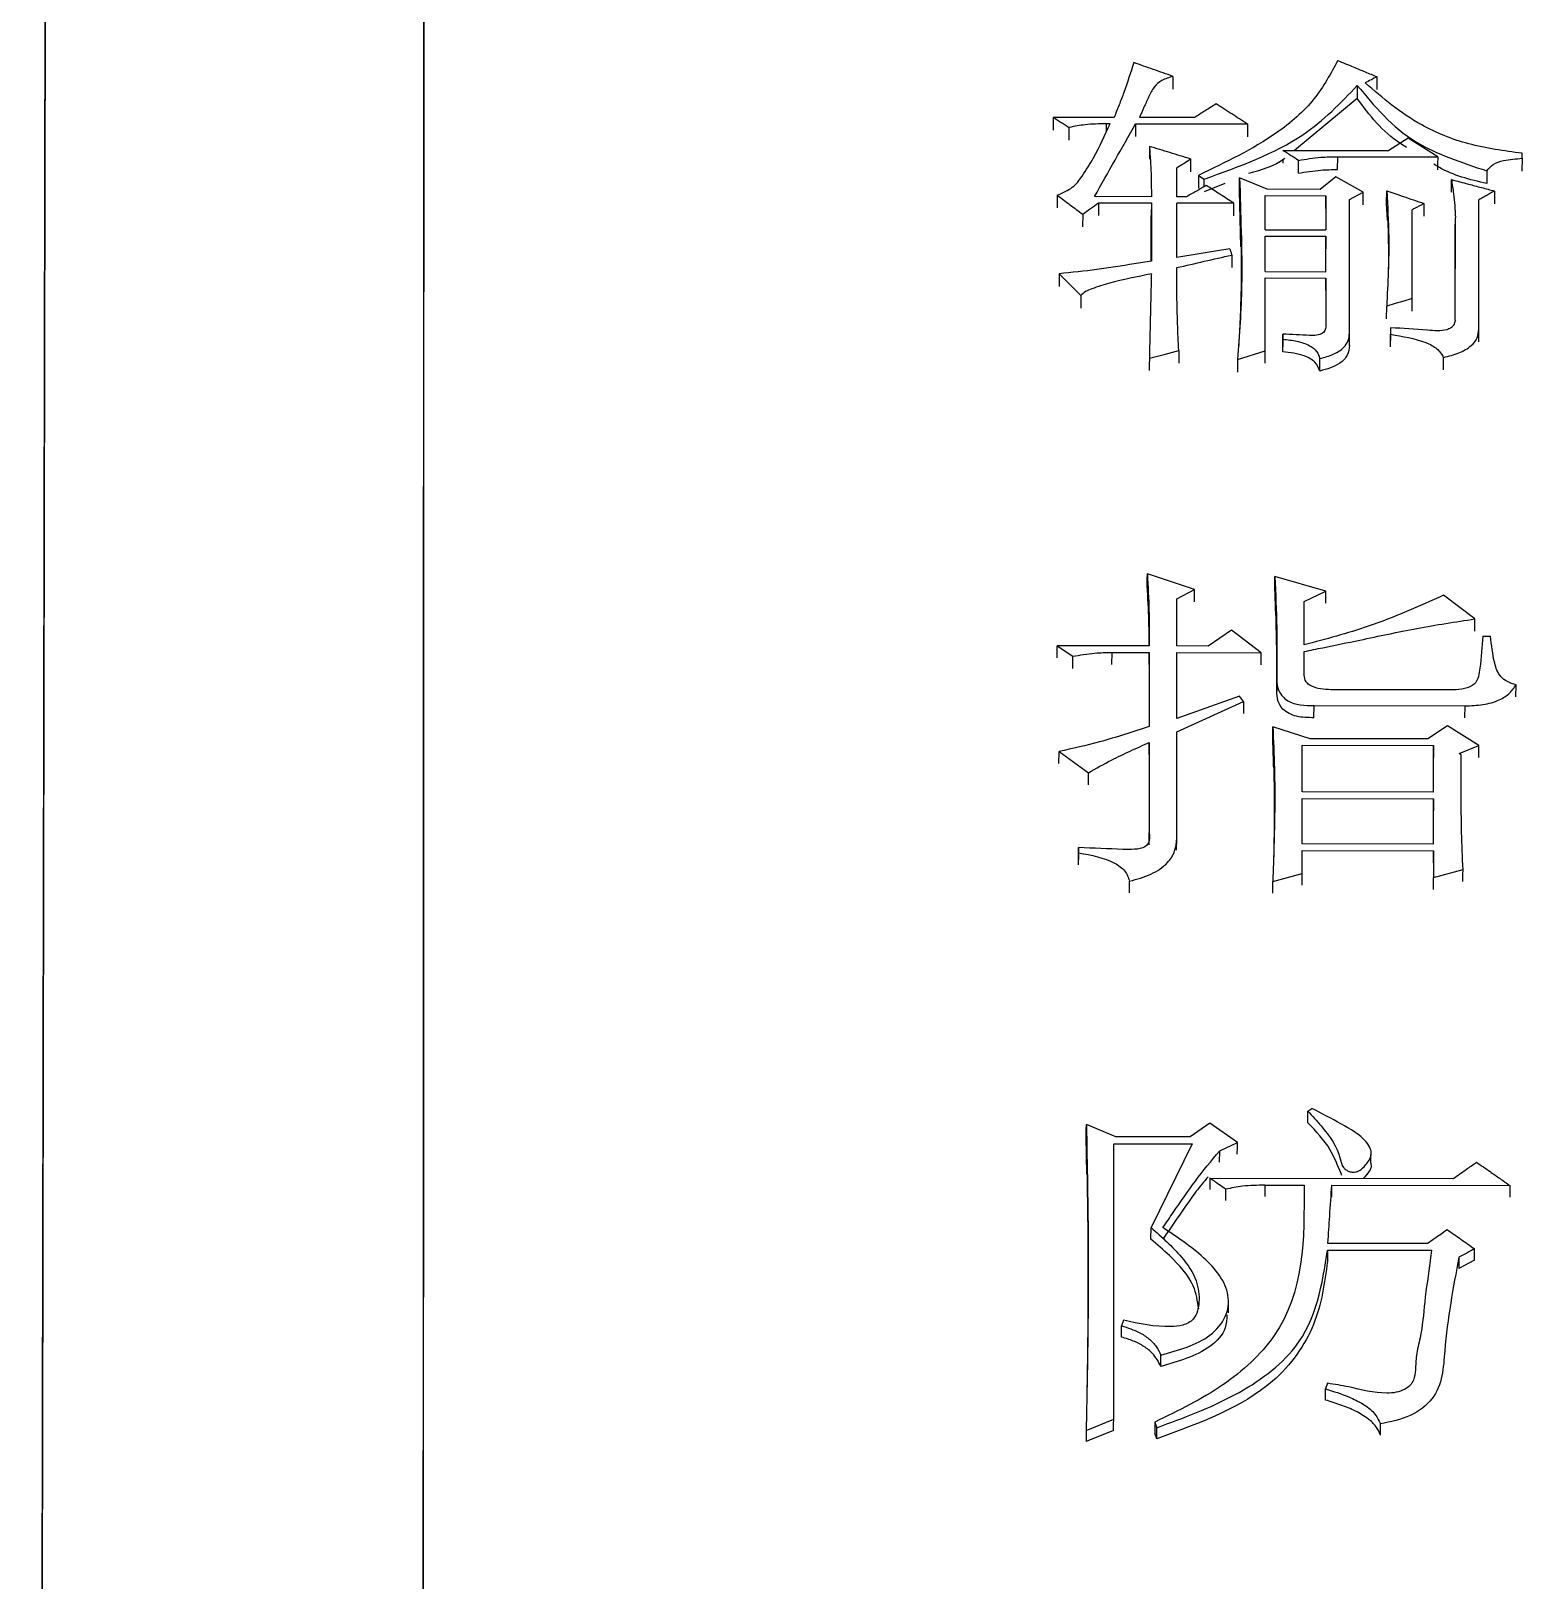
# Model space of a CAD drawing. Header units: millimetres. Extents: x 2104 to 4053, y 855 to 2233.
# Drawn here: x 2506.54 to 2514.76, y 2078.85 to 2087.39 of the extents above; entities that cross this region are included whole.
import ezdxf

# ---------------------------------------------------------------- set-up
doc = ezdxf.new("R2010")
doc.units = ezdxf.units.MM

msp = doc.modelspace()

# ---------------------------------------------------------------- linework, layer by layer
at = {"color": 7, "linetype": 'Continuous', "lineweight": 25}
for p, q in [((2512.8378, 2087.1363), (2512.8376, 2087.0654)), ((2513.8544, 2087.0151), (2513.5076, 2086.7282)), ((2512.1779, 2086.9104), (2512.1777, 2086.8397)), ((2512.5133, 2086.9097), (2512.1779, 2086.9104)), ((2512.2645, 2086.855), (2512.2642, 2086.7844)), ((2512.47, 2086.8753), (2512.4698, 2086.8308)), ((2512.4916, 2086.8753), (2512.47, 2086.8753)), ((2512.6322, 2086.875), (2513.2488, 2086.8739)), ((2512.9568, 2086.9089), (2512.6539, 2086.9095)), ((2512.708, 2086.7505), (2512.7077, 2086.6801)), ((2514.1358, 2086.7962), (2514.0277, 2086.7273)), ((2514.2981, 2086.6921), (2514.1358, 2086.7962)), ((2513.4433, 2086.6778), (2513.4433, 2086.658)), ((2513.4435, 2086.7283), (2514.0277, 2086.7273)), ((2513.5298, 2086.6021), (2513.5301, 2086.6728)), ((2513.7462, 2086.6225), (2513.7464, 2086.6932)), ((2513.7464, 2086.6932), (2514.2981, 2086.6921)), ((2514.7632, 2086.6844), (2514.763, 2086.614)), ((2514.7632, 2086.6844), (2514.7632, 2086.7121)), ((2512.8594, 2086.4727), (2512.8594, 2086.6324)), ((2512.9784, 2086.5906), (2512.9781, 2086.5204)), ((2512.9784, 2086.5906), (2513.0108, 2086.5697)), ((2513.7356, 2086.5822), (2513.649, 2086.5129)), ((2513.887, 2086.4986), (2513.7356, 2086.5822)), ((2513.1243, 2086.5461), (2513.0105, 2086.4992)), ((2513.0106, 2086.5286), (2513.0108, 2086.5697)), ((2513.2131, 2086.196), (2513.2053, 2086.5058)), ((2513.357, 2086.5135), (2513.2055, 2086.5763)), ((2513.649, 2086.5129), (2513.357, 2086.5135)), ((2513.8113, 2086.457), (2513.887, 2086.4986)), ((2514.0166, 2086.4349), (2514.0168, 2086.5053)), ((2514.3735, 2086.497), (2514.3738, 2086.5672)), ((2512.1996, 2086.4808), (2512.1993, 2086.4108)), ((2512.7187, 2086.4729), (2512.405, 2086.4735)), ((2512.4267, 2086.4387), (2512.7187, 2086.4382)), ((2512.7187, 2086.4382), (2512.7185, 2086.3678)), ((2512.7187, 2086.4382), (2512.7187, 2086.1171)), ((2512.8593, 2086.1379), (2512.8594, 2086.4379)), ((2512.9134, 2086.4726), (2512.8594, 2086.4727)), ((2513.1731, 2086.4373), (2512.8594, 2086.4379)), ((2513.1728, 2086.3674), (2513.1731, 2086.4373)), ((2513.3461, 2086.4787), (2513.6815, 2086.4781)), ((2513.3461, 2086.2907), (2513.3461, 2086.4787)), ((2513.6812, 2086.4081), (2513.6815, 2086.4781)), ((2513.6815, 2086.4781), (2513.6814, 2086.2901)), ((2513.8111, 2085.7218), (2513.8113, 2086.457)), ((2514.0207, 2086.3438), (2514.0166, 2086.4349)), ((2514.5251, 2085.7416), (2514.5252, 2086.4557)), ((2512.3401, 2086.3762), (2512.3399, 2086.3063)), ((2512.7184, 2086.1171), (2512.7185, 2086.3678)), ((2514.1573, 2085.9111), (2514.1574, 2086.4007)), ((2514.3951, 2086.2882), (2514.3954, 2086.3585)), ((2514.3953, 2085.7911), (2514.3954, 2086.3585)), ((2513.3461, 2086.2907), (2513.6814, 2086.2901)), ((2513.3461, 2086.2558), (2513.6814, 2086.2552)), ((2513.3461, 2086.0599), (2513.3461, 2086.2558)), ((2513.6814, 2086.2552), (2513.6812, 2086.1854)), ((2513.6814, 2086.0593), (2513.6814, 2086.2552)), ((2514.3951, 2085.7903), (2514.3951, 2086.2882)), ((2513.1622, 2086.1513), (2513.1619, 2086.0817)), ((2512.2103, 2086.048), (2512.21, 2085.9786)), ((2513.346, 2085.6239), (2513.3461, 2086.0249)), ((2513.3461, 2086.0599), (2513.6814, 2086.0593)), ((2513.3461, 2086.0249), (2513.6814, 2086.0243)), ((2513.6811, 2085.9549), (2513.6814, 2086.0243)), ((2513.6814, 2086.0243), (2513.6813, 2085.7643)), ((2514.0165, 2085.8), (2514.0167, 2085.8692)), ((2514.0383, 2085.7495), (2514.0381, 2085.6805)), ((2514.0383, 2085.7495), (2514.0383, 2085.7143)), ((2514.5248, 2085.6721), (2514.5251, 2085.7416)), ((2513.4434, 2085.7154), (2513.4431, 2085.6464)), ((2513.4431, 2085.6178), (2513.4434, 2085.6872)), ((2513.4434, 2085.6872), (2513.4434, 2085.7154)), ((2513.8109, 2085.6528), (2513.8111, 2085.7218)), ((2514.0381, 2085.6453), (2514.0383, 2085.7143)), ((2512.87, 2085.6248), (2512.8698, 2085.5559)), ((2513.1945, 2085.5747), (2513.346, 2085.6239)), ((2513.6486, 2085.5117), (2513.6489, 2085.5809)), ((2512.9562, 2084.3068), (2512.6967, 2084.3938)), ((2513.681, 2084.2982), (2513.3998, 2084.3781)), ((2512.8589, 2084.2564), (2512.9562, 2084.3068)), ((2513.562, 2084.2407), (2513.681, 2084.2982)), ((2514.5031, 2084.1449), (2514.3301, 2084.2753)), ((2512.8588, 2083.9958), (2512.8589, 2084.2564)), ((2513.5619, 2084.0019), (2513.562, 2084.2407)), ((2514.5028, 2084.0779), (2514.5031, 2084.1449)), ((2513.1617, 2084.0823), (2513.0319, 2083.9955)), ((2513.3239, 2083.9587), (2513.1617, 2084.0823)), ((2514.5463, 2084.0507), (2514.5896, 2084.0506)), ((2512.1987, 2083.9301), (2512.199, 2083.997)), ((2512.199, 2083.997), (2512.2855, 2083.9388)), ((2512.7074, 2083.9961), (2512.199, 2083.997)), ((2512.2852, 2083.872), (2512.2855, 2083.9388)), ((2512.5016, 2083.8931), (2512.5018, 2083.9602)), ((2512.5018, 2083.9602), (2512.7074, 2083.9598)), ((2512.7074, 2083.9598), (2512.7072, 2083.5521)), ((2512.8587, 2083.5956), (2512.8588, 2083.9596)), ((2513.0319, 2083.9955), (2512.8588, 2083.9958)), ((2512.8588, 2083.9596), (2513.3239, 2083.9587)), ((2513.5619, 2083.8348), (2513.5619, 2083.9655)), ((2513.4104, 2083.8132), (2513.4102, 2083.7463)), ((2514.7299, 2083.7151), (2514.7302, 2083.7817)), ((2513.2049, 2083.719), (2512.8587, 2083.5956)), ((2512.8587, 2083.5226), (2513.2265, 2083.6898)), ((2513.2265, 2083.6898), (2513.2049, 2083.719)), ((2514.3839, 2083.7532), (2513.7241, 2083.7544)), ((2513.6157, 2083.6004), (2513.6159, 2083.6672)), ((2513.6159, 2083.6672), (2514.4488, 2083.6656)), ((2514.4486, 2083.5991), (2514.4488, 2083.6656)), ((2512.8585, 2082.9353), (2512.8587, 2083.5226)), ((2513.5942, 2083.4847), (2513.3887, 2083.5508)), ((2514.3515, 2083.5564), (2514.2433, 2083.4835)), ((2514.5245, 2083.4464), (2514.3515, 2083.5564)), ((2512.7072, 2083.4644), (2512.707, 2082.9651)), ((2512.707, 2083.3981), (2512.7072, 2083.4644)), ((2513.5509, 2083.4482), (2514.2757, 2083.4469)), ((2513.5509, 2083.1916), (2513.5509, 2083.4482)), ((2514.2433, 2083.4835), (2513.5942, 2083.4847)), ((2514.2757, 2083.4469), (2514.2755, 2083.3806)), ((2514.2756, 2083.1903), (2514.2757, 2083.4469)), ((2514.4163, 2083.4027), (2514.5245, 2083.4464)), ((2512.2093, 2083.3479), (2512.2096, 2083.4141)), ((2512.2096, 2083.4141), (2512.3718, 2083.2965)), ((2514.4271, 2083.3954), (2514.4163, 2083.4027)), ((2512.3716, 2083.2305), (2512.3718, 2083.2965)), ((2514.2756, 2083.1903), (2513.5509, 2083.1916)), ((2513.5508, 2083.1549), (2514.2756, 2083.1536)), ((2513.5508, 2082.9046), (2513.5508, 2083.1549)), ((2514.2756, 2083.1536), (2514.2754, 2083.0877)), ((2514.2755, 2082.9032), (2514.2756, 2083.1536)), ((2512.7068, 2082.8993), (2512.707, 2082.9651)), ((2512.8582, 2082.8697), (2512.8585, 2082.9353)), ((2512.3176, 2082.8847), (2512.3173, 2082.8191)), ((2512.3173, 2082.7896), (2512.3176, 2082.8552)), ((2512.3176, 2082.8552), (2512.3176, 2082.8847)), ((2513.5507, 2082.8677), (2514.2755, 2082.8663)), ((2513.5507, 2082.7421), (2513.5507, 2082.8677)), ((2514.2755, 2082.9032), (2513.5508, 2082.9046)), ((2514.2755, 2082.8663), (2514.2755, 2082.7185)), ((2513.3884, 2082.698), (2513.5507, 2082.7421)), ((2514.2755, 2082.7185), (2514.4377, 2082.7626)), ((2512.5985, 2082.6341), (2512.5988, 2082.6994)), ((2513.3882, 2082.6326), (2513.3884, 2082.698)), ((2514.2752, 2082.6532), (2514.2755, 2082.7185)), ((2513.5827, 2081.431), (2513.6043, 2081.4461)), ((2512.3631, 2081.0838), (2512.36, 2081.2941)), ((2512.5225, 2081.2896), (2512.3603, 2081.3579)), ((2512.9335, 2081.2889), (2512.5225, 2081.2896)), ((2513.0417, 2081.3642), (2512.9335, 2081.2889)), ((2513.1931, 2081.2582), (2513.0417, 2081.3642)), ((2512.5109, 2079.7328), (2512.5117, 2081.2519)), ((2512.5117, 2081.2519), (2512.9443, 2081.2511)), ((2512.9443, 2081.2511), (2512.717, 2080.7892)), ((2513.0955, 2081.1495), (2513.0958, 2081.213)), ((2513.0958, 2081.213), (2513.1931, 2081.2582)), ((2513.9303, 2081.2034), (2513.9303, 2081.2118)), ((2513.9301, 2081.1479), (2513.9302, 2081.1918)), ((2513.0416, 2081.0618), (2514.383, 2081.0593)), ((2513.1281, 2081.001), (2513.1279, 2080.9377)), ((2513.3445, 2081.0233), (2513.3442, 2080.96)), ((2513.3445, 2081.0233), (2513.5608, 2081.0229)), ((2513.7123, 2081.0227), (2513.712, 2080.9594)), ((2513.7123, 2081.0227), (2514.6966, 2081.0208)), ((2512.7167, 2080.7262), (2512.717, 2080.7892)), ((2513.6905, 2080.7037), (2514.2422, 2080.7027)), ((2513.6905, 2080.6656), (2513.6902, 2080.6028)), ((2513.6905, 2080.6656), (2514.2638, 2080.6645)), ((2514.4152, 2080.6262), (2514.415, 2080.5634)), ((2514.5015, 2080.6089), (2514.415, 2080.5634)), ((2514.5015, 2080.6089), (2514.5018, 2080.6717)), ((2513.1439, 2080.3199), (2513.1442, 2080.3824)), ((2512.5653, 2080.2782), (2512.5545, 2080.2476)), ((2512.5542, 2080.1853), (2512.5545, 2080.2476)), ((2512.7705, 2080.0241), (2512.7707, 2080.0862)), ((2513.6901, 2079.9309), (2513.6793, 2079.9001)), ((2512.5107, 2079.6712), (2512.3592, 2079.6098)), ((2512.3595, 2079.6714), (2512.5109, 2079.7328)), ((2512.7381, 2079.717), (2512.7489, 2079.6861)), ((2512.7487, 2079.6245), (2512.7489, 2079.6861)), ((2513.9818, 2079.6454), (2513.9821, 2079.707)), ((2512.7487, 2079.6245), (2512.7379, 2079.6554))]:
    msp.add_line(p, q, dxfattribs=at)
at = {"color": 7, "linetype": 'Continuous', "lineweight": 25, "flags": 128}
for points in [[(2513.9628, 2087.1343), (2513.9627, 2087.0944), (2513.9626, 2087.0633)], [(2513.8546, 2087.0863), (2513.8545, 2087.0615), (2513.8544, 2087.0155)], [(2512.6322, 2086.875), (2512.6321, 2086.8353), (2512.632, 2086.8044)], [(2513.2488, 2086.8739), (2513.2487, 2086.8342), (2513.2486, 2086.8033)], [(2512.9351, 2086.6808), (2512.935, 2086.6412), (2512.9349, 2086.6101)], [(2514.2981, 2086.6921), (2514.2979, 2086.6526), (2514.2978, 2086.6218)], [(2514.5685, 2086.6154), (2514.5684, 2086.5801), (2514.5683, 2086.5452)], [(2513.2053, 2086.5061), (2513.2054, 2086.5452), (2513.2055, 2086.5763)], [(2513.8868, 2086.4286), (2513.8869, 2086.4676), (2513.887, 2086.4986)], [(2514.6118, 2086.5042), (2514.6116, 2086.4648), (2514.6115, 2086.4342)], [(2512.4267, 2086.4387), (2512.4265, 2086.3993), (2512.4264, 2086.3687)], [(2514.2223, 2086.4354), (2514.2222, 2086.396), (2514.2221, 2086.3654)], [(2513.1514, 2086.1863), (2513.0053, 2086.1621), (2512.8593, 2086.1379)], [(2512.3292, 2085.9285), (2512.3291, 2085.9009), (2512.329, 2085.8799), (2512.329, 2085.8592)], [(2514.1573, 2085.9111), (2514.1112, 2085.8974), (2514.064, 2085.8833), (2514.0167, 2085.8692)], [(2514.1571, 2085.8418), (2514.1572, 2085.8805), (2514.1573, 2085.9111)], [(2512.7078, 2085.5827), (2512.7076, 2085.5439), (2512.7075, 2085.5138)], [(2512.7078, 2085.5827), (2512.7889, 2085.6037), (2512.87, 2085.6248)], [(2513.1945, 2085.5747), (2513.1944, 2085.536), (2513.1943, 2085.5059)], [(2513.3457, 2085.555), (2513.3459, 2085.5934), (2513.346, 2085.6239)], [(2514.3301, 2085.5179), (2514.3302, 2085.537), (2514.3302, 2085.5565), (2514.3303, 2085.5868)], [(2512.6964, 2084.3261), (2512.6965, 2084.364), (2512.6967, 2084.3938)], [(2513.3995, 2084.3107), (2513.3997, 2084.3483), (2513.3998, 2084.3781)], [(2512.956, 2084.2395), (2512.9561, 2084.277), (2512.9562, 2084.3068)], [(2513.6808, 2084.231), (2513.6809, 2084.2685), (2513.681, 2084.2982)], [(2512.7071, 2083.893), (2512.7072, 2083.9303), (2512.7074, 2083.9598)], [(2513.3237, 2083.8918), (2513.3238, 2083.9292), (2513.3239, 2083.9587)], [(2513.2265, 2083.6898), (2513.2264, 2083.6524), (2513.2263, 2083.6232)], [(2513.3885, 2083.4842), (2513.3886, 2083.5215), (2513.3887, 2083.5508)], [(2514.5242, 2083.3801), (2514.5244, 2083.4172), (2514.5245, 2083.4464)], [(2514.2753, 2082.8008), (2514.2754, 2082.8374), (2514.2755, 2082.8663)], [(2513.5505, 2082.6767), (2513.5506, 2082.7132), (2513.5507, 2082.7421)], [(2514.4375, 2082.6972), (2514.4376, 2082.7338), (2514.4377, 2082.7626)], [(2513.5824, 2081.3672), (2513.5825, 2081.3896), (2513.5826, 2081.4103), (2513.5827, 2081.431)], [(2512.36, 2081.2941), (2512.3601, 2081.3298), (2512.3603, 2081.3579)], [(2513.1929, 2081.1946), (2513.193, 2081.2302), (2513.1931, 2081.2582)], [(2513.0416, 2081.0618), (2513.0415, 2081.0263), (2513.0414, 2080.9984)], [(2514.6966, 2081.0208), (2514.6965, 2080.9854), (2514.6964, 2080.9576)], [(2513.679, 2079.8383), (2513.6791, 2079.8638), (2513.6792, 2079.8819), (2513.6793, 2079.9001)], [(2512.3595, 2079.6714), (2512.3593, 2079.6369), (2512.3592, 2079.6098)], [(2512.5107, 2079.6712), (2512.5108, 2079.7057), (2512.5109, 2079.7328)], [(2512.7381, 2079.717), (2512.738, 2079.6919), (2512.7379, 2079.6736), (2512.7379, 2079.6554)]]:
    msp.add_lwpolyline(points, dxfattribs=at)
at = {"color": 7, "linetype": 'Continuous', "lineweight": 25}
for points in [[(2506.6599, 2110.0212), (2506.6598, 2109.9409), (2506.6595, 2109.7802), (2506.6563, 2108.1331), (2506.6513, 2105.4819), (2506.6443, 2101.7642), (2506.6355, 2097.062), (2506.6249, 2091.4372), (2506.6127, 2084.9744), (2506.5992, 2077.768), (2506.5844, 2069.925), (2506.5687, 2061.5575), (2506.5522, 2052.8008), (2506.5409, 2046.7586), (2506.5352, 2043.7375)], [(2506.5433, 2048.0436), (2506.5481, 2050.6298), (2506.5579, 2055.8022), (2506.5719, 2063.2603), (2506.5853, 2070.3839), (2506.5979, 2077.0724), (2506.6095, 2083.2496), (2506.62, 2088.8399), (2506.6293, 2093.7771), (2506.6373, 2098), (2506.6438, 2101.4637), (2506.6488, 2104.1054), (2506.6523, 2105.9724), (2506.6533, 2106.4889), (2506.6538, 2106.7471)]]:
    msp.add_open_spline(points, degree=3, dxfattribs=at)
for points, knots in [([(2508.6795, 2053.3328), (2508.6801, 2053.8234), (2508.6834, 2056.278), (2508.6887, 2060.6256), (2508.6948, 2066.2327), (2508.6997, 2071.6292), (2508.7038, 2077.3834), (2508.7067, 2083.3351), (2508.7076, 2089.2608), (2508.7064, 2094.5304), (2508.7028, 2099.0569), (2508.697, 2102.811), (2508.6901, 2105.4005), (2508.6828, 2107.0937), (2508.6757, 2108.1739), (2508.6678, 2108.9003), (2508.6618, 2109.0517), (2508.6588, 2109.1274)], [0, 0, 0, 0, 0.015692, 0.078515, 0.141334, 0.20415, 0.266967, 0.352016, 0.437317, 0.522367, 0.607418, 0.69272, 0.77777, 0.83263, 0.887489, 0.943742, 1, 1, 1, 1]), ([(2508.678, 2053.1414), (2508.6787, 2053.6797), (2508.6823, 2056.3731), (2508.6888, 2061.7195), (2508.6961, 2068.9356), (2508.7018, 2076.253), (2508.7048, 2082.4269), (2508.7057, 2087.5306), (2508.7053, 2091.7104), (2508.7033, 2095.9172), (2508.6992, 2099.9218), (2508.6925, 2103.461), (2508.6833, 2106.1347), (2508.6718, 2107.9287), (2508.6623, 2108.2615), (2508.6575, 2108.4279)], [0, 0, 0, 0, 0.017379, 0.086966, 0.17585, 0.265018, 0.353899, 0.419464, 0.485029, 0.550594, 0.638845, 0.727377, 0.81563, 0.907817, 1, 1, 1, 1]), ([(2512.6215, 2087.2122), (2512.6041, 2087.1572), (2512.5794, 2087.079), (2512.5412, 2086.9785), (2512.5226, 2086.9326), (2512.5133, 2086.9097)], [0, 0, 0, 0, 0.5428121, 0.7713704, 1, 1, 1, 1]), ([(2512.8378, 2087.1363), (2512.8018, 2087.149), (2512.7296, 2087.1743), (2512.6575, 2087.1996), (2512.6215, 2087.2122)], [0, 0, 0, 0, 0.4999988, 1, 1, 1, 1]), ([(2513.7465, 2087.2239), (2513.708, 2087.1514), (2513.6302, 2087.0046), (2513.3731, 2086.7793), (2513.129, 2086.6626), (2512.9784, 2086.5906)], [0, 0, 0, 0, 0.27225, 0.551024, 1, 1, 1, 1]), ([(2513.7465, 2087.2239), (2513.7752, 2087.212), (2513.8256, 2087.1911), (2513.8977, 2087.1612), (2513.9411, 2087.1432), (2513.9628, 2087.1343)], [0, 0, 0, 0, 0.398378, 0.699189, 1, 1, 1, 1]), ([(2512.8378, 2087.1363), (2512.8165, 2087.1297), (2512.7746, 2087.1168), (2512.7275, 2087.0749), (2512.7041, 2087.0222), (2512.6773, 2086.9662), (2512.6617, 2086.9284), (2512.6539, 2086.9095)], [0, 0, 0, 0, 0.178456, 0.349692, 0.567005, 0.783635, 1, 1, 1, 1]), ([(2513.9628, 2087.1343), (2513.952, 2087.1285), (2513.9304, 2087.1171), (2513.9087, 2087.1057), (2513.8979, 2087.1)], [0, 0, 0, 0, 0.500058, 1, 1, 1, 1]), ([(2514.7632, 2086.7121), (2514.6635, 2086.7256), (2514.4659, 2086.7525), (2514.1546, 2086.8797), (2513.9946, 2087.0171), (2513.8979, 2087.1)], [0, 0, 0, 0, 0.287572, 0.569656, 1, 1, 1, 1]), ([(2513.0108, 2086.5697), (2513.2058, 2086.6405), (2513.5491, 2086.7651), (2513.7624, 2086.9894), (2513.8546, 2087.0863)], [0, 0, 0, 0, 0.56781, 1, 1, 1, 1]), ([(2514.1262, 2086.7446), (2514.1159, 2086.7508), (2513.9959, 2086.823), (2513.9219, 2086.9234), (2513.8544, 2087.0151)], [0, 0, 0, 0, 0.086135, 1, 1, 1, 1]), ([(2513.8546, 2087.0863), (2513.9495, 2086.9715), (2514.1217, 2086.7632), (2514.4301, 2086.6612), (2514.5685, 2086.6154)], [0, 0, 0, 0, 0.551031, 1, 1, 1, 1]), ([(2513.0758, 2086.9845), (2513.0559, 2086.9719), (2513.0163, 2086.9467), (2512.9766, 2086.9215), (2512.9568, 2086.9089)], [0, 0, 0, 0, 0.499999, 1, 1, 1, 1]), ([(2513.2488, 2086.8739), (2513.22, 2086.8923), (2513.1623, 2086.9292), (2513.1046, 2086.9661), (2513.0758, 2086.9845)], [0, 0, 0, 0, 0.5, 1, 1, 1, 1]), ([(2512.1779, 2086.9104), (2512.1924, 2086.9011), (2512.2212, 2086.8827), (2512.25, 2086.8642), (2512.2645, 2086.855)], [0, 0, 0, 0, 0.499997, 1, 1, 1, 1]), ([(2512.1996, 2086.4808), (2512.2296, 2086.4939), (2512.289, 2086.5197), (2512.3462, 2086.5979), (2512.418, 2086.7138), (2512.4629, 2086.8122), (2512.4916, 2086.8753)], [0, 0, 0, 0, 0.161067, 0.318631, 0.564031, 1, 1, 1, 1]), ([(2512.47, 2086.8753), (2512.4309, 2086.8744), (2512.3613, 2086.8728), (2512.294, 2086.8604), (2512.2645, 2086.855)], [0, 0, 0, 0, 0.561073, 1, 1, 1, 1]), ([(2512.405, 2086.4735), (2512.4429, 2086.5406), (2512.5186, 2086.6748), (2512.5944, 2086.8083), (2512.6322, 2086.875)], [0, 0, 0, 0, 0.5, 1, 1, 1, 1]), ([(2512.708, 2086.7505), (2512.7101, 2086.7212), (2512.7145, 2086.6605), (2512.7186, 2086.568), (2512.7187, 2086.5046), (2512.7187, 2086.4729)], [0, 0, 0, 0, 0.317097, 0.658451, 1, 1, 1, 1]), ([(2512.9351, 2086.6808), (2512.8972, 2086.6924), (2512.8215, 2086.7156), (2512.7458, 2086.7389), (2512.708, 2086.7505)], [0, 0, 0, 0, 0.499999, 1, 1, 1, 1]), ([(2512.8594, 2086.6324), (2512.872, 2086.6405), (2512.8972, 2086.6566), (2512.9225, 2086.6727), (2512.9351, 2086.6808)], [0, 0, 0, 0, 0.5, 1, 1, 1, 1]), ([(2513.4543, 2086.6841), (2513.4528, 2086.6829), (2513.4029, 2086.6412), (2513.3279, 2086.6204), (2513.2552, 2086.6001)], [0, 0, 0, 0, 0.02957, 1, 1, 1, 1]), ([(2513.5301, 2086.6728), (2513.5177, 2086.6807), (2513.4971, 2086.6939), (2513.4683, 2086.7125), (2513.4518, 2086.723), (2513.4435, 2086.7283)], [0, 0, 0, 0, 0.42836, 0.714179, 1, 1, 1, 1]), ([(2513.5301, 2086.6728), (2513.5711, 2086.6798), (2513.6423, 2086.6919), (2513.7155, 2086.6928), (2513.7464, 2086.6932)], [0, 0, 0, 0, 0.576908, 1, 1, 1, 1]), ([(2514.5685, 2086.6154), (2514.579, 2086.6282), (2514.6004, 2086.6545), (2514.6735, 2086.6776), (2514.729, 2086.6818), (2514.7632, 2086.6844)], [0, 0, 0, 0, 0.267691, 0.548587, 1, 1, 1, 1]), ([(2513.5298, 2086.6021), (2513.5709, 2086.6091), (2513.6421, 2086.6212), (2513.7152, 2086.6221), (2513.7462, 2086.6225)], [0, 0, 0, 0, 0.576908, 1, 1, 1, 1]), ([(2514.5683, 2086.5448), (2514.4753, 2086.5675), (2514.3693, 2086.5934), (2514.2876, 2086.6453), (2514.2775, 2086.6517)], [0, 0, 0, 0, 0.877061, 1, 1, 1, 1]), ([(2513.0216, 2086.5349), (2513.0036, 2086.5246), (2512.9675, 2086.5038), (2512.9315, 2086.483), (2512.9134, 2086.4726)], [0, 0, 0, 0, 0.499999, 1, 1, 1, 1]), ([(2513.1731, 2086.4373), (2513.1478, 2086.4536), (2513.0973, 2086.4862), (2513.0469, 2086.5187), (2513.0216, 2086.5349)], [0, 0, 0, 0, 0.5, 1, 1, 1, 1]), ([(2513.2055, 2086.5763), (2513.2086, 2086.4776), (2513.2147, 2086.2803), (2513.2213, 2085.9465), (2513.2043, 2085.7106), (2513.1945, 2085.5747)], [0, 0, 0, 0, 0.297664, 0.595342, 1, 1, 1, 1]), ([(2514.0168, 2086.5053), (2514.0219, 2086.4205), (2514.0307, 2086.2726), (2514.0264, 2086.0603), (2514.0199, 2085.9329), (2514.0167, 2085.8692)], [0, 0, 0, 0, 0.4017473, 0.7007736, 1, 1, 1, 1]), ([(2514.0168, 2086.5053), (2514.0469, 2086.4951), (2514.0962, 2086.4783), (2514.1647, 2086.455), (2514.2031, 2086.4419), (2514.2223, 2086.4354)], [0, 0, 0, 0, 0.4392507, 0.7196254, 1, 1, 1, 1]), ([(2514.3738, 2086.5672), (2514.3779, 2086.5411), (2514.3855, 2086.4935), (2514.3933, 2086.4238), (2514.3947, 2086.3803), (2514.3954, 2086.3585)], [0, 0, 0, 0, 0.376522, 0.687982, 1, 1, 1, 1]), ([(2514.3738, 2086.5672), (2514.405, 2086.5589), (2514.4603, 2086.5443), (2514.5397, 2086.5233), (2514.5877, 2086.5106), (2514.6118, 2086.5042)], [0, 0, 0, 0, 0.394054, 0.697027, 1, 1, 1, 1]), ([(2514.6118, 2086.5042), (2514.6045, 2086.5002), (2514.5901, 2086.4921), (2514.5685, 2086.48), (2514.5469, 2086.4678), (2514.5324, 2086.4598), (2514.5252, 2086.4557)], [0, 0, 0, 0, 0.25, 0.5, 0.75, 1, 1, 1, 1]), ([(2512.1996, 2086.4808), (2512.223, 2086.4634), (2512.2698, 2086.4286), (2512.3167, 2086.3937), (2512.3401, 2086.3762)], [0, 0, 0, 0, 0.499825, 1, 1, 1, 1]), ([(2512.3401, 2086.3762), (2512.3545, 2086.3866), (2512.3834, 2086.4075), (2512.4122, 2086.4283), (2512.4267, 2086.4387)], [0, 0, 0, 0, 0.499998, 1, 1, 1, 1]), ([(2514.2223, 2086.4354), (2514.2169, 2086.4325), (2514.2061, 2086.4267), (2514.1899, 2086.4181), (2514.1736, 2086.4094), (2514.1628, 2086.4036), (2514.1574, 2086.4007)], [0, 0, 0, 0, 0.25, 0.5, 0.75, 1, 1, 1, 1]), ([(2514.0221, 2086.344), (2514.0222, 2086.3416), (2514.023, 2086.323), (2514.0273, 2086.1972), (2514.0264, 2086.1108), (2514.0255, 2086.0684), (2514.0248, 2086.0432), (2514.0246, 2086.0376), (2514.0245, 2086.0343)], [0, 0, 0, 0, 0.06957, 0.521978, 0.747143, 0.863256, 0.920806, 1, 1, 1, 1]), ([(2512.8593, 2086.0819), (2512.9098, 2086.0934), (2513.0107, 2086.1166), (2513.1117, 2086.1397), (2513.1622, 2086.1513)], [0, 0, 0, 0, 0.5, 1, 1, 1, 1]), ([(2513.1514, 2086.1863), (2513.1532, 2086.1804), (2513.1568, 2086.1688), (2513.1604, 2086.1571), (2513.1622, 2086.1513)], [0, 0, 0, 0, 0.5, 1, 1, 1, 1]), ([(2513.2135, 2086.2042), (2513.2135, 2086.2042), (2513.2135, 2086.2043), (2513.214, 2086.1795), (2513.2152, 2086.0696), (2513.2131, 2085.922), (2513.2075, 2085.781), (2513.2026, 2085.6898), (2513.2002, 2085.6476), (2513.1998, 2085.6415), (2513.1998, 2085.6415), (2513.1998, 2085.6415)], [0, 0, 0, 0, 0.0008552, 0.0071833, 0.263934, 0.5142081, 0.7932253, 0.9457816, 0.9915789, 0.9985567, 1, 1, 1, 1]), ([(2512.7187, 2086.1171), (2512.687, 2086.1122), (2512.5868, 2086.0967), (2512.4184, 2086.0696), (2512.2797, 2086.0552), (2512.2103, 2086.048)], [0, 0, 0, 0, 0.188106, 0.593738, 1, 1, 1, 1]), ([(2512.87, 2085.6248), (2512.8676, 2085.6739), (2512.8627, 2085.7748), (2512.8591, 2085.9272), (2512.8592, 2086.0303), (2512.8593, 2086.0819)], [0, 0, 0, 0, 0.3213297, 0.6606185, 1, 1, 1, 1]), ([(2512.2103, 2086.048), (2512.2301, 2086.0281), (2512.2697, 2085.9883), (2512.3094, 2085.9485), (2512.3292, 2085.9285)], [0, 0, 0, 0, 0.500004, 1, 1, 1, 1]), ([(2512.7187, 2086.0471), (2512.6407, 2086.0316), (2512.5286, 2086.0093), (2512.4101, 2085.9726), (2512.3544, 2085.9514), (2512.3375, 2085.9361), (2512.3292, 2085.9285)], [0, 0, 0, 0, 0.564923, 0.811394, 0.907313, 1, 1, 1, 1]), ([(2512.7187, 2086.0471), (2512.7186, 2086.0426), (2512.7184, 2086.0359), (2512.7182, 2086.027), (2512.718, 2086.0203), (2512.7179, 2086.0136), (2512.7177, 2086.0069), (2512.7176, 2086.0002), (2512.7174, 2085.9935), (2512.7172, 2085.9868), (2512.7171, 2085.9801), (2512.7169, 2085.9711), (2512.7167, 2085.9622), (2512.7164, 2085.9533), (2512.7163, 2085.9466), (2512.7161, 2085.9399), (2512.716, 2085.9331), (2512.7158, 2085.9264), (2512.7157, 2085.9197), (2512.7155, 2085.913), (2512.7153, 2085.9063), (2512.7152, 2085.8996), (2512.715, 2085.8929), (2512.7149, 2085.8862), (2512.7146, 2085.8772), (2512.7144, 2085.8683), (2512.7142, 2085.8593), (2512.7141, 2085.8526), (2512.7139, 2085.8459), (2512.7137, 2085.8391), (2512.7136, 2085.8324), (2512.7134, 2085.8257), (2512.7133, 2085.819), (2512.7131, 2085.8123), (2512.713, 2085.8055), (2512.7128, 2085.7988), (2512.7126, 2085.7898), (2512.7124, 2085.7809), (2512.7122, 2085.7719), (2512.712, 2085.7652), (2512.7119, 2085.7584), (2512.7117, 2085.7517), (2512.7115, 2085.745), (2512.7114, 2085.7383), (2512.7112, 2085.7315), (2512.7111, 2085.7248), (2512.7109, 2085.7181), (2512.7108, 2085.7113), (2512.7106, 2085.7046), (2512.7104, 2085.6956), (2512.7102, 2085.6866), (2512.71, 2085.6776), (2512.7098, 2085.6709), (2512.7097, 2085.6642), (2512.7095, 2085.6574), (2512.7093, 2085.6507), (2512.7092, 2085.6439), (2512.709, 2085.6372), (2512.7089, 2085.6304), (2512.7087, 2085.6237), (2512.7086, 2085.617), (2512.7084, 2085.6102), (2512.7082, 2085.6035), (2512.7081, 2085.5978), (2512.708, 2085.5932), (2512.7079, 2085.5885), (2512.7078, 2085.585), (2512.7078, 2085.5827)], [0, 0, 0, 0, 0.02895, 0.043426, 0.057903, 0.072379, 0.086855, 0.101332, 0.115808, 0.130284, 0.144761, 0.159237, 0.188189, 0.202666, 0.217142, 0.231618, 0.246095, 0.260571, 0.275047, 0.289524, 0.304, 0.318476, 0.332952, 0.347429, 0.361905, 0.390858, 0.405334, 0.41981, 0.434287, 0.448763, 0.463239, 0.477715, 0.492192, 0.506668, 0.521144, 0.535621, 0.550097, 0.57905, 0.593526, 0.608002, 0.622478, 0.636955, 0.651431, 0.665907, 0.680384, 0.69486, 0.709336, 0.723813, 0.738289, 0.752765, 0.781718, 0.796194, 0.81067, 0.825147, 0.839623, 0.854099, 0.868576, 0.883052, 0.897528, 0.912004, 0.926481, 0.940957, 0.955433, 0.96991, 0.977432, 0.984955, 1, 1, 1, 1]), ([(2513.6814, 2085.7643), (2513.6809, 2085.7566), (2513.6799, 2085.741), (2513.6655, 2085.717), (2513.6291, 2085.7069), (2513.5548, 2085.7091), (2513.4927, 2085.7126), (2513.4434, 2085.7154)], [0, 0, 0, 0, 0.111246, 0.226324, 0.352573, 0.486484, 1, 1, 1, 1]), ([(2514.3954, 2085.7911), (2514.3929, 2085.7814), (2514.3888, 2085.7658), (2514.3704, 2085.7478), (2514.3242, 2085.7288), (2514.2068, 2085.7421), (2514.1053, 2085.7466), (2514.0383, 2085.7495)], [0, 0, 0, 0, 0.1013436, 0.162893, 0.2266619, 0.4895179, 1, 1, 1, 1]), ([(2514.3303, 2085.5868), (2514.3592, 2085.594), (2514.416, 2085.6082), (2514.4824, 2085.6457), (2514.5201, 2085.6934), (2514.5234, 2085.7256), (2514.5251, 2085.7416)], [0, 0, 0, 0, 0.291495, 0.574413, 0.789056, 1, 1, 1, 1]), ([(2513.4434, 2085.6872), (2513.4695, 2085.6843), (2513.5213, 2085.6787), (2513.5881, 2085.6568), (2513.6341, 2085.6217), (2513.644, 2085.5944), (2513.6489, 2085.5809)], [0, 0, 0, 0, 0.2904, 0.575151, 0.790821, 1, 1, 1, 1]), ([(2513.8109, 2085.6524), (2513.809, 2085.6345), (2513.805, 2085.5984), (2513.7516, 2085.5407), (2513.6881, 2085.5228), (2513.6486, 2085.5117)], [0, 0, 0, 0, 0.269955, 0.546271, 1, 1, 1, 1]), ([(2513.6489, 2085.5809), (2513.6742, 2085.5874), (2513.724, 2085.6002), (2513.7791, 2085.6363), (2513.8078, 2085.6795), (2513.81, 2085.7077), (2513.8111, 2085.7218)], [0, 0, 0, 0, 0.291879, 0.573778, 0.788361, 1, 1, 1, 1]), ([(2514.0383, 2085.7143), (2514.1049, 2085.7031), (2514.197, 2085.6877), (2514.2992, 2085.6378), (2514.3201, 2085.6035), (2514.3303, 2085.5868)], [0, 0, 0, 0, 0.571986, 0.790496, 1, 1, 1, 1]), ([(2513.6486, 2085.5117), (2513.6416, 2085.5288), (2513.6272, 2085.5637), (2513.5503, 2085.6053), (2513.4841, 2085.613), (2513.4431, 2085.6178)], [0, 0, 0, 0, 0.266757, 0.545382, 1, 1, 1, 1]), ([(2512.6967, 2084.3938), (2512.7003, 2084.3251), (2512.7057, 2084.2246), (2512.7071, 2084.0918), (2512.7073, 2084.028), (2512.7074, 2083.9961)], [0, 0, 0, 0, 0.519956, 0.759969, 1, 1, 1, 1]), ([(2513.3998, 2084.3781), (2513.404, 2084.2843), (2513.4104, 2084.1436), (2513.4111, 2083.955), (2513.4107, 2083.8605), (2513.4104, 2083.8132)], [0, 0, 0, 0, 0.499854, 0.749917, 1, 1, 1, 1]), ([(2512.7069, 2083.9961), (2512.7068, 2084.0079), (2512.7067, 2084.054), (2512.705, 2084.1641), (2512.6998, 2084.2621), (2512.6964, 2084.3261)], [0, 0, 0, 0, 0.107118, 0.417145, 1, 1, 1, 1]), ([(2513.4102, 2083.7492), (2513.4104, 2083.7923), (2513.4109, 2083.9077), (2513.4094, 2084.0949), (2513.4028, 2084.2386), (2513.3995, 2084.3104)], [0, 0, 0, 0, 0.229181, 0.614514, 1, 1, 1, 1]), ([(2514.3301, 2084.2753), (2514.1942, 2084.2143), (2513.9501, 2084.1047), (2513.6812, 2084.0335), (2513.5619, 2084.0019)], [0, 0, 0, 0, 0.556567, 1, 1, 1, 1]), ([(2513.5619, 2083.9655), (2513.596, 2083.9725), (2513.6983, 2083.9935), (2513.9058, 2084.0352), (2514.1826, 2084.0963), (2514.3962, 2084.1287), (2514.5031, 2084.1449)], [0, 0, 0, 0, 0.1091924, 0.3275772, 0.6635557, 1, 1, 1, 1]), ([(2514.5463, 2084.0507), (2514.542, 2083.9915), (2514.5366, 2083.9169), (2514.525, 2083.8282), (2514.5057, 2083.7816), (2514.4461, 2083.7586), (2514.4049, 2083.755), (2514.3839, 2083.7532)], [0, 0, 0, 0, 0.489876, 0.617073, 0.74375, 0.869802, 1, 1, 1, 1]), ([(2514.7302, 2083.7817), (2514.7139, 2083.7869), (2514.6817, 2083.7971), (2514.631, 2083.8355), (2514.6036, 2083.9256), (2514.5952, 2084.0011), (2514.5896, 2084.0506)], [0, 0, 0, 0, 0.127818, 0.252018, 0.508407, 1, 1, 1, 1]), ([(2512.2855, 2083.9388), (2512.3252, 2083.946), (2512.3964, 2083.9588), (2512.4695, 2083.9598), (2512.5018, 2083.9602)], [0, 0, 0, 0, 0.558835, 1, 1, 1, 1]), ([(2513.4104, 2083.8132), (2513.4119, 2083.7914), (2513.4148, 2083.7472), (2513.4629, 2083.6906), (2513.5404, 2083.6676), (2513.5905, 2083.6673), (2513.6159, 2083.6672)], [0, 0, 0, 0, 0.26803, 0.540931, 0.767912, 1, 1, 1, 1]), ([(2513.7241, 2083.7544), (2513.6851, 2083.7557), (2513.6361, 2083.7573), (2513.5886, 2083.7814), (2513.5661, 2083.8027), (2513.5635, 2083.8223), (2513.5619, 2083.8348)], [0, 0, 0, 0, 0.51629, 0.64743, 0.774862, 1, 1, 1, 1]), ([(2514.4488, 2083.6656), (2514.4819, 2083.6667), (2514.5475, 2083.6689), (2514.6339, 2083.6928), (2514.6971, 2083.733), (2514.7192, 2083.7656), (2514.7302, 2083.7817)], [0, 0, 0, 0, 0.288794, 0.57293, 0.789592, 1, 1, 1, 1]), ([(2513.6157, 2083.6004), (2513.5831, 2083.6006), (2513.5195, 2083.601), (2513.4423, 2083.6399), (2513.4134, 2083.6949), (2513.4113, 2083.7292), (2513.4102, 2083.7463)], [0, 0, 0, 0, 0.294945, 0.576546, 0.789412, 1, 1, 1, 1]), ([(2512.7072, 2083.5521), (2512.6167, 2083.5221), (2512.4546, 2083.4684), (2512.2846, 2083.4307), (2512.2096, 2083.4141)], [0, 0, 0, 0, 0.5588861, 1, 1, 1, 1]), ([(2513.3887, 2083.5508), (2513.3921, 2083.474), (2513.3989, 2083.3203), (2513.4003, 2083.101), (2513.3953, 2082.8936), (2513.3907, 2082.7632), (2513.3884, 2082.698)], [0, 0, 0, 0, 0.271868, 0.543763, 0.771867, 1, 1, 1, 1]), ([(2512.3718, 2083.2965), (2512.4137, 2083.3206), (2512.4881, 2083.3633), (2512.6026, 2083.4164), (2512.6723, 2083.4484), (2512.7072, 2083.4644)], [0, 0, 0, 0, 0.3921073, 0.6959952, 1, 1, 1, 1]), ([(2513.3935, 2083.3243), (2513.3934, 2083.3307), (2513.3929, 2083.3466), (2513.3923, 2083.3674), (2513.3917, 2083.3866), (2513.391, 2083.4059), (2513.3904, 2083.4251), (2513.3898, 2083.4443), (2513.3892, 2083.4624), (2513.3888, 2083.4757), (2513.3885, 2083.4842)], [0, 0, 0, 0, 0.118785, 0.29908, 0.389228, 0.479376, 0.659671, 0.749818, 0.839966, 1, 1, 1, 1]), ([(2513.3927, 2083.3527), (2513.3927, 2083.3527), (2513.3927, 2083.3528), (2513.3945, 2083.2821), (2513.399, 2083.0717), (2513.395, 2082.9127), (2513.3929, 2082.8262)], [0, 0, 0, 0, 0.000323, 0.013701, 0.463621, 1, 1, 1, 1]), ([(2514.4377, 2082.7626), (2514.4348, 2082.8311), (2514.4288, 2082.9711), (2514.4277, 2083.1821), (2514.4273, 2083.3243), (2514.4271, 2083.3953)], [0, 0, 0, 0, 0.323372, 0.661672, 1, 1, 1, 1]), ([(2512.7072, 2082.9651), (2512.7088, 2082.9519), (2512.7121, 2082.9252), (2512.6877, 2082.8821), (2512.6236, 2082.873), (2512.5029, 2082.8759), (2512.3995, 2082.8808), (2512.3176, 2082.8847)], [0, 0, 0, 0, 0.1113771, 0.2245295, 0.3509062, 0.4860158, 1, 1, 1, 1]), ([(2512.5988, 2082.6994), (2512.6393, 2082.7103), (2512.7189, 2082.7318), (2512.8073, 2082.7921), (2512.8529, 2082.8646), (2512.8566, 2082.9118), (2512.8585, 2082.9353)], [0, 0, 0, 0, 0.291847, 0.573788, 0.788346, 1, 1, 1, 1]), ([(2512.3176, 2082.8552), (2512.3879, 2082.8425), (2512.4849, 2082.8251), (2512.5782, 2082.7578), (2512.592, 2082.7187), (2512.5988, 2082.6994)], [0, 0, 0, 0, 0.573358, 0.790473, 1, 1, 1, 1]), ([(2513.5827, 2081.431), (2513.6072, 2081.4043), (2513.6814, 2081.3237), (2513.7545, 2081.2199), (2513.7688, 2081.1293), (2513.7911, 2081.1068), (2513.8096, 2081.0979), (2513.8296, 2081.0942), (2513.8486, 2081.0959), (2513.8683, 2081.1038), (2513.8961, 2081.1269), (2513.9213, 2081.1584), (2513.9343, 2081.1963), (2513.927, 2081.2298), (2513.8829, 2081.2942), (2513.7631, 2081.3636), (2513.6577, 2081.4184), (2513.6043, 2081.4461)], [0, 0, 0, 0, 0.109652, 0.330684, 0.386401, 0.404635, 0.422869, 0.441529, 0.456387, 0.471248, 0.497614, 0.560435, 0.593187, 0.625963, 0.670925, 0.833231, 1, 1, 1, 1]), ([(2512.3603, 2081.3579), (2512.3649, 2081.132), (2512.373, 2080.7404), (2512.3691, 2080.1774), (2512.3627, 2079.8401), (2512.3595, 2079.6714)], [0, 0, 0, 0, 0.405352, 0.702648, 1, 1, 1, 1]), ([(2513.7699, 2081.077), (2513.7685, 2081.0803), (2513.7477, 2081.1282), (2513.7086, 2081.234), (2513.6274, 2081.3197), (2513.5824, 2081.3672)], [0, 0, 0, 0, 0.031358, 0.463939, 1, 1, 1, 1]), ([(2512.7819, 2080.789), (2512.8012, 2080.8168), (2512.8607, 2080.9025), (2512.9584, 2081.0471), (2513.05, 2081.1577), (2513.0958, 2081.213)], [0, 0, 0, 0, 0.192941, 0.596107, 1, 1, 1, 1]), ([(2513.9279, 2081.1477), (2513.9295, 2081.1418), (2513.934, 2081.1256), (2513.9194, 2081.0939), (2513.8997, 2081.0728), (2513.8879, 2081.0602)], [0, 0, 0, 0, 0.183829, 0.512312, 1, 1, 1, 1]), ([(2514.383, 2081.0593), (2514.3953, 2081.0679), (2514.42, 2081.0852), (2514.4633, 2081.1154), (2514.4942, 2081.137), (2514.5128, 2081.1499)], [0, 0, 0, 0, 0.285576, 0.571153, 1, 1, 1, 1]), ([(2514.5128, 2081.1499), (2514.5375, 2081.1326), (2514.5805, 2081.1024), (2514.6418, 2081.0594), (2514.6784, 2081.0337), (2514.6966, 2081.0208)], [0, 0, 0, 0, 0.403162, 0.701581, 1, 1, 1, 1]), ([(2512.3638, 2081.0838), (2512.3638, 2081.0832), (2512.3639, 2081.0786), (2512.367, 2080.873), (2512.3702, 2080.586), (2512.3682, 2080.2324), (2512.3655, 2080.0271), (2512.3637, 2079.9104), (2512.3628, 2079.8549), (2512.3627, 2079.8461), (2512.3627, 2079.8426)], [0, 0, 0, 0, 0.0068438, 0.0455426, 0.4704504, 0.7075787, 0.8606179, 0.945996, 0.9783303, 1, 1, 1, 1]), ([(2513.0312, 2081.0696), (2513.0093, 2081.0431), (2512.9527, 2080.9745), (2512.8737, 2080.858), (2512.8123, 2080.77), (2512.7816, 2080.726)], [0, 0, 0, 0, 0.240113, 0.620036, 1, 1, 1, 1]), ([(2513.1281, 2081.001), (2513.1158, 2081.0097), (2513.0952, 2081.0241), (2513.0663, 2081.0444), (2513.0499, 2081.056), (2513.0416, 2081.0618)], [0, 0, 0, 0, 0.42836, 0.714179, 1, 1, 1, 1]), ([(2513.5608, 2081.0229), (2513.5625, 2080.7284), (2513.5649, 2080.3139), (2513.1227, 2079.9034), (2512.8676, 2079.7798), (2512.7381, 2079.717)], [0, 0, 0, 0, 0.546872, 0.769893, 1, 1, 1, 1]), ([(2513.3445, 2081.0233), (2513.3034, 2081.0225), (2513.2302, 2081.021), (2513.1593, 2081.0071), (2513.1281, 2081.001)], [0, 0, 0, 0, 0.561072, 1, 1, 1, 1]), ([(2513.7123, 2081.0227), (2513.7084, 2080.9662), (2513.7029, 2080.8848), (2513.6956, 2080.7784), (2513.6922, 2080.7286), (2513.6905, 2080.7037)], [0, 0, 0, 0, 0.5322533, 0.7661263, 1, 1, 1, 1]), ([(2512.717, 2080.7892), (2512.7761, 2080.7369), (2512.8764, 2080.6484), (2512.9727, 2080.5068), (2512.986, 2080.401), (2512.9751, 2080.3299), (2512.9572, 2080.2893), (2512.9256, 2080.2632), (2512.8831, 2080.2475), (2512.7598, 2080.2355), (2512.6517, 2080.2592), (2512.5653, 2080.2782)], [0, 0, 0, 0, 0.236472, 0.400892, 0.534168, 0.588802, 0.643894, 0.675813, 0.707612, 0.766357, 1, 1, 1, 1]), ([(2512.7707, 2080.0862), (2512.87, 2080.1135), (2513.0198, 2080.1548), (2513.1376, 2080.294), (2513.1577, 2080.4571), (2513.0134, 2080.6357), (2512.8601, 2080.7372), (2512.7819, 2080.789)], [0, 0, 0, 0, 0.250217, 0.37779, 0.502112, 0.745933, 1, 1, 1, 1]), ([(2514.2422, 2080.7027), (2514.2545, 2080.7113), (2514.2788, 2080.7283), (2514.3148, 2080.7536), (2514.3385, 2080.7702), (2514.3504, 2080.7785)], [0, 0, 0, 0, 0.342691, 0.671345, 1, 1, 1, 1]), ([(2514.3504, 2080.7785), (2514.3756, 2080.7608), (2514.4261, 2080.7252), (2514.4765, 2080.6895), (2514.5018, 2080.6717)], [0, 0, 0, 0, 0.4999997, 1, 1, 1, 1]), ([(2512.9799, 2080.3408), (2512.9735, 2080.3839), (2512.9575, 2080.4929), (2512.8407, 2080.6175), (2512.751, 2080.6961), (2512.7167, 2080.7262)], [0, 0, 0, 0, 0.288159, 0.727905, 1, 1, 1, 1]), ([(2513.6902, 2080.6028), (2513.6744, 2080.4854), (2513.6424, 2080.2492), (2513.3623, 2079.8493), (2512.9842, 2079.7108), (2512.7487, 2079.6245)], [0, 0, 0, 0, 0.271428, 0.546253, 1, 1, 1, 1]), ([(2512.7489, 2079.6861), (2512.8957, 2079.7402), (2513.1844, 2079.8465), (2513.6123, 2080.1584), (2513.6611, 2080.4751), (2513.6905, 2080.6656)], [0, 0, 0, 0, 0.291804, 0.574112, 1, 1, 1, 1]), ([(2514.2638, 2080.6645), (2514.2615, 2080.6455), (2514.2503, 2080.5502), (2514.2242, 2080.3899), (2514.2128, 2080.2139), (2514.1774, 2080.0907), (2514.1772, 2080.0122), (2514.1701, 2079.9558), (2514.1479, 2079.9183), (2514.1142, 2079.8943), (2514.0691, 2079.8789), (2513.9621, 2079.8714), (2513.8378, 2079.9073), (2513.729, 2079.9248), (2513.6902, 2079.931)], [0, 0, 0, 0, 0.051169, 0.255803, 0.43142, 0.519239, 0.589373, 0.63947, 0.668027, 0.69672, 0.732236, 0.768408, 0.917453, 1, 1, 1, 1]), ([(2514.4152, 2080.6262), (2514.3834, 2080.4577), (2514.3352, 2080.2019), (2514.3246, 2079.8752), (2514.1503, 2079.742), (2514.0391, 2079.7188), (2513.9821, 2079.707)], [0, 0, 0, 0, 0.492344, 0.747305, 0.87043, 1, 1, 1, 1]), ([(2514.5018, 2080.6717), (2514.4873, 2080.6641), (2514.4585, 2080.649), (2514.4296, 2080.6338), (2514.4152, 2080.6262)], [0, 0, 0, 0, 0.5, 1, 1, 1, 1]), ([(2513.1351, 2080.3079), (2513.1343, 2080.2835), (2513.1319, 2080.218), (2513.0156, 2080.0927), (2512.8682, 2080.0514), (2512.7705, 2080.0241)], [0, 0, 0, 0, 0.167662, 0.448607, 1, 1, 1, 1]), ([(2512.7705, 2080.0241), (2512.7577, 2080.0492), (2512.7363, 2080.0909), (2512.6782, 2080.1353), (2512.6202, 2080.1658), (2512.5763, 2080.1788), (2512.5542, 2080.1853)], [0, 0, 0, 0, 0.328646, 0.547888, 0.772054, 1, 1, 1, 1]), ([(2512.5545, 2080.2476), (2512.5882, 2080.2369), (2512.6434, 2080.2193), (2512.7066, 2080.1779), (2512.7481, 2080.1354), (2512.7632, 2080.1025), (2512.7707, 2080.0862)], [0, 0, 0, 0, 0.34974, 0.571287, 0.787704, 1, 1, 1, 1]), ([(2513.9818, 2079.6454), (2513.9748, 2079.6618), (2513.9604, 2079.6952), (2513.9109, 2079.7401), (2513.8447, 2079.7792), (2513.7641, 2079.8122), (2513.7075, 2079.8295), (2513.679, 2079.8383)], [0, 0, 0, 0, 0.162317, 0.328828, 0.549463, 0.773777, 1, 1, 1, 1]), ([(2513.6793, 2079.9001), (2513.7232, 2079.8865), (2513.7952, 2079.8642), (2513.8849, 2079.8191), (2513.9514, 2079.7713), (2513.972, 2079.7282), (2513.9821, 2079.707)], [0, 0, 0, 0, 0.349071, 0.571765, 0.789358, 1, 1, 1, 1])]:
    msp.add_open_spline(points, degree=3, knots=knots, dxfattribs=at)

doc.saveas('drawing.dxf')
